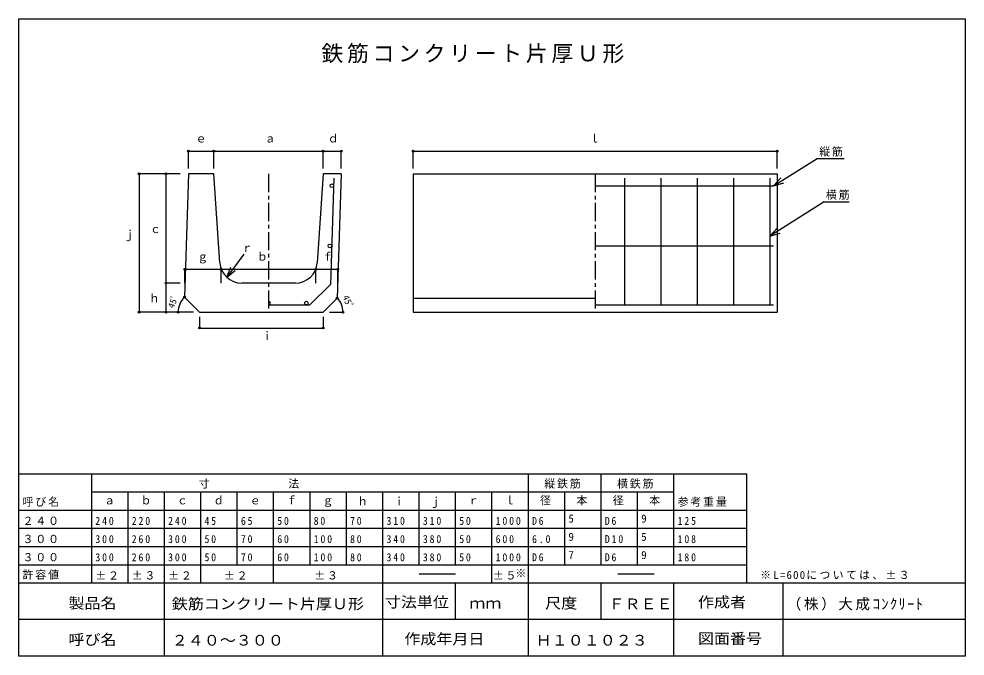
# Model space of a CAD drawing. Units: millimetres, scale not verified. Extents: x -1296 to 1304, y -884 to 866.
import ezdxf
from ezdxf.enums import TextEntityAlignment as Align

# ---------------------------------------------------------------- set-up
doc = ezdxf.new("R2010")
doc.units = ezdxf.units.MM
doc.header["$LTSCALE"] = 10
doc.header["$PDMODE"] = 32
doc.header["$PDSIZE"] = 5
doc.linetypes.add('CHAIN1', pattern=[8, 5, -1, 1, -1])
doc.layers.add('0-0', color=7, linetype='Continuous')
doc.styles.add('ＭＳ ゴシック', font='')
doc.styles.get('ＭＳ ゴシック').set_extended_font_data('MS Gothic')

msp = doc.modelspace()

# ---------------------------------------------------------------- linework, layer by layer
at = {"layer": '0-0', "color": 4}
for p, q in [((-829.82, 502.94), (-759.82, 502.94)), ((-829.82, 455.89), (-829.82, 502.94)), ((-409.82, 455.89), (-409.82, 502.94)), ((-212.14, 502.94), (787.86, 502.94)), ((-212.14, 455.89), (-212.14, 502.94)), ((787.86, 455.89), (787.86, 502.94)), ((-965.43, 440.73), (-965.43, 60.73)), ((-853.02, 440.73), (-965.43, 440.73)), ((-891.67, 440.73), (-891.67, 140.73)), ((-853.02, 440.73), (-891.67, 440.73)), ((-839.82, 178.64), (-739.82, 178.64)), ((-839.82, 140.73), (-839.82, 178.64)), ((-419.82, 140.73), (-419.82, 178.64)), ((-811.01, 71.92), (-841.11, 102.02)), ((-447.52, 73.04), (-421.2, 99.35)), ((-853.02, 60.73), (-965.43, 60.73)), ((-853.02, 60.73), (-891.67, 60.73)), ((-815.64, 60.73), (-858.21, 60.73)), ((-442.42, 60.73), (-405.2, 60.73)), ((-799.82, 47.58), (-799.82, 17.33)), ((-459.82, 47.58), (-459.82, 17.33)), ((-799.82, 17.33), (-459.82, 17.33))]:
    msp.add_line(p, q, dxfattribs=at)
at = {"layer": '0-0'}
for p, q in [((777.86, 407.58), (897.66, 483.37)), ((897.66, 483.37), (971.69, 483.37)), ((-829.82, 440.73), (-841.11, 102.02)), ((-759.82, 440.73), (-829.82, 440.73)), ((-743.55, 196.74), (-759.82, 440.73)), ((-459.82, 440.73), (-476.09, 196.74)), ((-409.82, 440.73), (-459.82, 440.73)), ((-409.82, 440.73), (-421.2, 99.35)), ((-212.14, 440.73), (787.86, 440.73)), ((777.86, 407.58), (798.19, 429.63)), ((777.86, 407.58), (806.5, 416.51)), ((787.86, 440.73), (787.86, 60.73)), ((916.89, 363.63), (986.05, 363.63)), ((767.86, 269.34), (796.5, 278.27)), ((-836.94, 227.18), (-837.39, 213.76)), ((-724.63, 156.87), (-701.24, 175.66)), ((-535.95, 140.73), (-683.69, 140.73)), ((-799.82, 60.73), (-841.11, 102.02)), ((-459.82, 60.73), (-421.2, 99.35)), ((-212.14, 99.35), (287.86, 99.35)), ((-799.82, 60.73), (-459.82, 60.73)), ((704.21, -383.73), (-1295.79, -383.73)), ((-1095.79, -683.73), (-1095.79, -383.73)), ((104.21, -683.73), (104.21, -383.73)), ((304.21, -633.73), (304.21, -383.73)), ((504.21, -633.73), (504.21, -383.73)), ((704.21, -683.73), (704.21, -383.73)), ((504.21, -433.73), (-1095.79, -433.73)), ((-995.79, -683.73), (-995.79, -433.73)), ((-895.79, -683.73), (-895.79, -433.73)), ((-795.79, -683.73), (-795.79, -433.73)), ((-695.79, -633.73), (-695.79, -433.73)), ((-595.79, -683.73), (-595.79, -433.73)), ((-495.79, -633.73), (-495.79, -433.73)), ((-395.79, -633.73), (-395.79, -433.73)), ((-295.79, -683.73), (-295.79, -433.73)), ((-195.79, -633.73), (-195.79, -433.73)), ((-95.79, -633.73), (-95.79, -433.73)), ((4.21, -683.73), (4.21, -433.73)), ((204.21, -633.73), (204.21, -433.73)), ((404.21, -633.73), (404.21, -433.73)), ((704.21, -483.73), (-1295.79, -483.73)), ((704.21, -533.73), (-1295.79, -533.73)), ((704.21, -583.73), (-1295.79, -583.73)), ((704.21, -633.73), (-1295.79, -633.73)), ((-95.79, -658.73), (-195.79, -658.73)), ((449.82, -658.73), (349.82, -658.73))]:
    msp.add_line(p, q, dxfattribs=at)
at = {"layer": '0-0', "linetype": 'CHAIN1'}
for p, q in [((-609.82, 440.73), (-609.82, 60.73)), ((287.86, 440.73), (287.86, 60.73))]:
    msp.add_line(p, q, dxfattribs=at)
at = {"layer": '0-0', "color": 2}
for p, q in [((-430.24, 428.55), (-439.95, 137.17)), ((367.86, 428.55), (367.86, 80.73)), ((467.86, 428.55), (467.86, 80.73)), ((567.86, 428.55), (567.86, 80.73)), ((667.86, 428.55), (667.86, 80.73)), ((767.86, 428.55), (767.86, 80.73)), ((287.86, 407.58), (777.86, 407.58)), ((287.86, 242.76), (777.86, 242.76)), ((-496.39, 80.73), (-439.95, 137.17)), ((-609.82, 80.73), (-496.39, 80.73)), ((287.86, 80.73), (777.86, 80.73)), ((1304.21, -683.73), (-1295.79, -683.73)), ((-895.79, -883.73), (-895.79, -683.73)), ((-295.79, -883.73), (-295.79, -683.73)), ((-95.79, -783.73), (-95.79, -683.73)), ((104.21, -883.73), (104.21, -683.73)), ((304.21, -783.73), (304.21, -683.73)), ((504.21, -883.73), (504.21, -683.73)), ((804.21, -883.73), (804.21, -683.73)), ((1304.21, -783.73), (-1295.79, -783.73)), ((1304.21, -883.73), (-1295.79, -883.73))]:
    msp.add_line(p, q, dxfattribs=at)
msp.add_lwpolyline([(-1295.79, -883.73), (-1295.79, 866.27), (1304.21, 866.27), (1304.21, -883.73)], dxfattribs=at)
at = {"layer": '0-0', "color": 4}
for points in [[(-759.82, 455.89), (-759.82, 502.94), (-459.82, 502.94)], [(-459.82, 455.89), (-459.82, 502.94), (-409.82, 502.94)], [(-739.82, 140.73), (-739.82, 178.64), (-479.82, 178.64)], [(-479.82, 140.73), (-479.82, 178.64), (-419.82, 178.64)], [(-853.02, 140.73), (-891.67, 140.73), (-891.67, 60.73)]]:
    msp.add_lwpolyline(points, dxfattribs=at)
at = {"layer": '0-0'}
for points in [[(-212.14, 440.73), (-212.14, 60.73), (787.86, 60.73)], [(916.89, 363.63), (767.86, 269.34), (788.19, 291.39)], [(-678.07, 220.4), (-724.63, 156.87), (-713.76, 184.83)]]:
    msp.add_lwpolyline(points, dxfattribs=at)
at = {"layer": '0-0', "color": 2}
for centre in [(-435.93, 407.91), (-441.43, 242.76), (-506.07, 85.73)]:
    msp.add_circle(centre, 5, dxfattribs=at)
at = {"layer": '0-0'}
for centre, start, end in [((-683.69, 200.73), 183.81412, 270), ((-535.95, 200.73), 270, 356.18596)]:
    msp.add_arc(centre, 60, start, end, dxfattribs=at)
at = {"layer": '0-0', "color": 4}
for centre, radius, start, end in [((-799.82, 60.73), 58.39, 134.99997, 180), ((-459.82, 60.73), 54.62, 0, 45)]:
    msp.add_arc(centre, radius, start, end, dxfattribs=at)
at = {"layer": '0-0', "color": 2}
msp.add_arc((-609.82, 85.73), 5, 270, 90, dxfattribs=at)
at = {"layer": '0-0', "color": 4}
for p in [(-829.82, 502.94), (-759.82, 502.94), (-459.82, 502.94), (-409.82, 502.94), (-212.14, 502.94), (787.86, 502.94), (-965.43, 440.73), (-891.67, 440.73), (-839.82, 178.64), (-739.82, 178.64), (-479.82, 178.64), (-419.82, 178.64), (-891.67, 140.73), (-841.11, 102.02), (-421.2, 99.35), (-965.43, 60.73), (-891.67, 60.73), (-858.21, 60.73), (-405.2, 60.73), (-799.82, 17.33), (-459.82, 17.33)]:
    msp.add_point(p, dxfattribs=at)

# ---------------------------------------------------------------- texts
at = {"layer": '0-0', "style": 'ＭＳ ゴシック'}
for s, p in [('ｄ', (-447.28, 520.31)), ('ｌ', (271.03, 520.31)), ('ｅ', (-810.44, 520.31)), ('ａ', (-620.39, 520.31)), ('ｊ', (-1007.08, 256.47)), ('ｃ', (-935.57, 271.52)), ('ｒ', (-683.43, 219.77)), ('ｇ', (-805.74, 195.79)), ('ｂ', (-642.03, 195.79)), ('ｆ', (-462.33, 195.79)), ('ｈ', (-938.39, 81.47)), ('ｉ', (-628.86, -22.02)), ('径', (136.09, -473.73)), ('本', (236.09, -473.73)), ('径', (336.09, -473.73)), ('本', (436.09, -473.73)), ('ａ', (-1061.56, -473.73)), ('ｂ', (-961.56, -473.73)), ('ｃ', (-861.56, -473.73)), ('ｄ', (-761.56, -473.73)), ('ｅ', (-661.56, -473.73)), ('ｆ', (-561.56, -473.73)), ('ｇ', (-461.56, -473.73)), ('ｈ', (-366.05, -476.27)), ('ｉ', (-266.05, -476.27)), ('ｊ', (-166.05, -476.27)), ('ｒ', (-61.56, -473.73)), ('ｌ', (38.44, -473.73)), ('5', (214.21, -523.73)), ('9', (414.21, -523.73)), ('9', (214.21, -573.73)), ('5', (414.21, -573.73)), ('7', (214.21, -623.73)), ('9', (414.21, -623.73)), ('※', (68.57, -673.73))]:
    msp.add_text(s, height=21.99, dxfattribs=at).set_placement(p, align=Align.BOTTOM_LEFT)
at = {"layer": '0-0', "color": 4, "style": 'ＭＳ ゴシック'}
for rotation, p in [(67.5, (-865.56, 67.67)), (292.5, (-411.92, 100.87))]:
    msp.add_text('45ﾟ', height=18.33, rotation=rotation, dxfattribs=at).set_placement(p, align=Align.BOTTOM_LEFT)
at = {"layer": '0-0', "style": 'ＭＳ ゴシック', "width": 1.1}
for s, p in [('製品名', (-1159.72, -761.94)), ('鉄筋コンクリート片厚Ｕ形', (-875.79, -763.73)), ('寸法単位', (-290.29, -758.96)), ('尺度', (150.37, -761.94)), ('ＦＲＥＥ', (324.21, -763.73)), ('作成者', (570.2, -758.96)), ('ｍｍ', (-58.05, -761.94)), ('呼び名', (-1159.72, -861.94)), ('２４０～３００', (-875.79, -863.73)), ('作成年月日', (-236.7, -860.2)), ('Ｈ１０１０２３', (124.21, -863.73)), ('図面番号', (570.2, -858.96))]:
    msp.add_text(s, height=29.33, dxfattribs=at).set_placement(p, align=Align.BOTTOM_LEFT)
at = {"layer": '0-0', "color": 3, "insert": (-464.42, 744.61), "char_height": 43.99, "attachment_point": 7, "style": 'ＭＳ ゴシック'}
msp.add_mtext('\\T1.17;鉄筋コンクリート片厚Ｕ形', dxfattribs=at)
at = {"layer": '0-0', "attachment_point": 7, "style": 'ＭＳ ゴシック'}
for s, insert, char_height in [('\\T1.17;縦筋', (903.51, 488.24), 21.99), ('\\T1.17;横筋', (921.76, 369.47), 21.99), ('\\T1.17;寸\u3000\u3000\u3000\u3000\u3000\u3000法', (-801.23, -423.73), 21.99), ('\\T1.17;縦鉄筋', (147.77, -423.73), 21.99), ('\\T1.17;横鉄筋', (347.77, -423.73), 21.99), ('\\T1.17;呼び名', (-1285.79, -473.73), 21.99), ('\\T1.17;参考重量', (514.21, -473.73), 21.99), ('\\T1.17;２４０', (-1285.79, -523.73), 21.99), ('\\T1.38;\\W0.9;240', (-1085.79, -523.73), 21.99), ('\\T1.38;\\W0.9;220', (-985.79, -523.73), 21.99), ('\\T1.38;\\W0.9;240', (-885.79, -523.73), 21.99), ('\\T1.36;\\W0.9;45', (-785.79, -523.73), 21.99), ('\\T1.36;\\W0.9;65', (-685.79, -523.73), 21.99), ('\\T1.36;\\W0.9;50', (-585.79, -523.73), 21.99), ('\\T1.36;\\W0.9;80', (-485.79, -523.73), 21.99), ('\\T1.36;\\W0.9;70', (-385.79, -523.73), 21.99), ('\\T1.38;\\W0.9;310', (-285.79, -523.73), 21.99), ('\\T1.38;\\W0.9;310', (-185.79, -523.73), 21.99), ('\\T1.36;\\W0.9;50', (-85.79, -523.73), 21.99), ('\\T1.38;\\W0.9;1000', (14.21, -523.73), 21.99), ('\\T1.36;\\W0.9;D6', (114.21, -523.73), 21.99), ('\\T1.36;\\W0.9;D6', (314.21, -523.73), 21.99), ('\\T1.38;\\W0.9;125', (514.21, -523.73), 21.99), ('\\T1.17;３００', (-1285.79, -573.73), 21.99), ('\\T1.38;\\W0.9;300', (-1085.79, -573.73), 21.99), ('\\T1.38;\\W0.9;260', (-985.79, -573.73), 21.99), ('\\T1.38;\\W0.9;300', (-885.79, -573.73), 21.99), ('\\T1.36;\\W0.9;50', (-785.79, -573.73), 21.99), ('\\T1.36;\\W0.9;70', (-685.79, -573.73), 21.99), ('\\T1.36;\\W0.9;60', (-585.79, -573.73), 21.99), ('\\T1.38;\\W0.9;100', (-485.79, -573.73), 21.99), ('\\T1.36;\\W0.9;80', (-385.79, -573.73), 21.99), ('\\T1.38;\\W0.9;340', (-285.79, -573.73), 21.99), ('\\T1.38;\\W0.9;380', (-185.79, -573.73), 21.99), ('\\T1.36;\\W0.9;50', (-85.79, -573.73), 21.99), ('\\T1.38;\\W0.9;600', (14.21, -573.73), 21.99), ('\\T1.38;\\W0.9;6.0', (114.21, -573.73), 21.99), ('\\T1.38;\\W0.9;D10', (314.21, -573.73), 21.99), ('\\T1.38;\\W0.9;108', (514.21, -573.73), 21.99), ('\\T1.17;３００', (-1285.79, -623.73), 21.99), ('\\T1.38;\\W0.9;300', (-1085.79, -623.73), 21.99), ('\\T1.38;\\W0.9;260', (-985.79, -623.73), 21.99), ('\\T1.38;\\W0.9;300', (-885.79, -623.73), 21.99), ('\\T1.36;\\W0.9;50', (-785.79, -623.73), 21.99), ('\\T1.36;\\W0.9;70', (-685.79, -623.73), 21.99), ('\\T1.36;\\W0.9;60', (-585.79, -623.73), 21.99), ('\\T1.38;\\W0.9;100', (-485.79, -623.73), 21.99), ('\\T1.36;\\W0.9;80', (-385.79, -623.73), 21.99), ('\\T1.38;\\W0.9;340', (-285.79, -623.73), 21.99), ('\\T1.38;\\W0.9;380', (-185.79, -623.73), 21.99), ('\\T1.36;\\W0.9;50', (-85.79, -623.73), 21.99), ('\\T1.38;\\W0.9;1000', (14.21, -623.73), 21.99), ('\\T1.36;\\W0.9;D6', (114.21, -623.73), 21.99), ('\\T1.36;\\W0.9;D6', (314.21, -623.73), 21.99), ('\\T1.38;\\W0.9;180', (514.21, -623.73), 21.99), ('\\T1.17;許容値', (-1285.79, -673.73), 21.99), ('\\T1.17;±２', (-1085.79, -673.73), 21.99), ('\\T1.17;±３', (-985.79, -673.73), 21.99), ('\\T1.17;±２', (-885.79, -673.73), 21.99), ('\\T1.17;±２', (-732.47, -673.73), 21.99), ('\\T1.17;±３', (-484.13, -673.73), 21.99), ('\\T1.17;±５', (6.37, -673.73), 21.99), ('\\T1.21;※L=600については、±３', (741.01, -673.73), 21.99), ('\\T1.18;（株）大成ｺﾝｸﾘｰﾄ', (814.35, -758.96), 29.33)]:
    msp.add_mtext(s, dxfattribs=dict(at, insert=insert, char_height=char_height))

doc.saveas('drawing.dxf')
